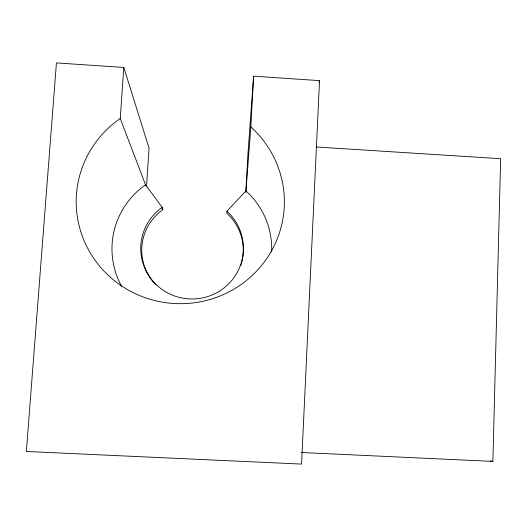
<?xml version="1.0" encoding="UTF-8"?>
<svg xmlns="http://www.w3.org/2000/svg" width="527" height="527" viewBox="0 0 527 527"><rect width="100%" height="100%" fill="white"/><g stroke="black" fill="none" stroke-linecap="round" stroke-linejoin="round"><path stroke-width="0.79" d="M301.352 452.509L492.883 461.408L500.65 158.713L316.16 146.98M245.826 192.48L247.907 154.286L253.612 76.184L319.527 80.624L301.569 464.089L26.35 451.481L56.429 62.911L123.799 67.449L149.042 148.067L146.513 186.439M271.649 251.939A79.873 78.648 -2 0 0 245.957 190.919L250.845 126.941L253.612 76.184M250.845 126.941A104.082 101.889 0.9 0 1 251.642 276.016A104.082 101.889 0.9 0 1 99.682 266.214A104.082 101.889 0.9 0 1 120.242 118.516L123.799 67.449M319.092 82.199L319.527 80.624M121.559 286.253A79.873 78.648 -2 0 1 145.518 184.799L162.158 207.361A51.343 50.559 -1.9 0 0 152.474 280.641A51.343 50.559 -1.9 0 0 227.361 285.107A51.343 50.559 -1.9 0 0 226.893 211.228L245.957 190.919M490.499 460.901L492.883 461.408M161.947 208.257L162.915 209.575A50.77 49.999 -2.1 0 0 155.432 284.376M120.242 118.516L145.986 186.031M162.158 207.361L162.915 209.575M226.893 211.228L226.926 213.389A50.77 49.999 -2.1 0 1 242.802 256.866M242.683 257.67A50.77 49.999 -2.1 0 1 241.893 261.682M241.695 262.472A50.77 49.999 -2.1 0 1 240.767 265.608"/></g></svg>
